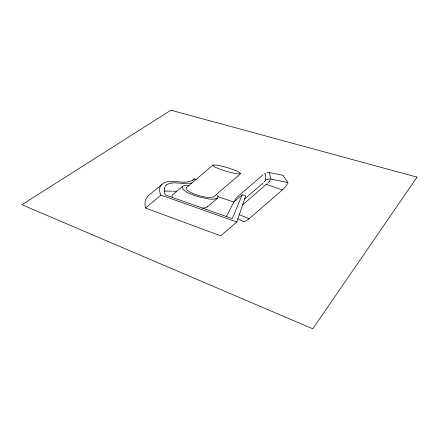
<?xml version="1.0" encoding="UTF-8"?>
<svg xmlns="http://www.w3.org/2000/svg" width="439" height="439" viewBox="0 0 439 439"><rect width="100%" height="100%" fill="white"/><g stroke="black" fill="none" stroke-linecap="round" stroke-linejoin="round"><path stroke-width="0.66" d="M164.367 188.364L164.466 192.518A38.813 21.193 -3.2 0 0 164.68 193.259L165.366 194.976L232.28 218.606L242.224 194.806L245.648 195.942L236.797 221.98L220.746 235.847L145.622 208.053C144.201 203.608 145.15 198.219 148.903 195.196L163.879 182.898A8.094 4.357 -5.2 0 1 165.695 182.201C175.002 179.397 186.262 185.648 194.307 178.903L196.019 179.469M287.929 183.058L286.162 185.944L282.952 189.445L249.187 218.671L239.282 214.66M234.25 201.649L235.787 198.626M226.376 216.52L233.811 202.039L242.224 194.806M270.303 180.242L269.733 180.95M265.54 180.434L265.282 180.747M269.59 181.12L269.145 181.625M265.112 180.95L264.821 181.28M236.028 198.335L237.982 196.348M269.184 181.587L268.69 182.125M264.766 181.34L264.498 181.631M240.545 173.756C239.447 171.232 235.172 170.727 232.78 169.449A88.085 50.595 -4.8 0 0 223.643 166.606L216.696 165.113L212.986 165.053L186.443 187.618C185.428 190.943 191.223 192.364 193.467 193.692A44.021 23.283 -2 0 0 200.157 195.942C204.497 196.815 209.458 198.56 213.722 196.721L240.545 173.756L237.296 173.839L230.634 172.489A69.505 33.529 0.2 0 1 225.794 171.144L223.264 170.337A67.776 32.755 0.1 0 1 218.99 168.806C217.157 167.725 213.497 167.248 212.888 165.119M268.465 182.366L268.202 182.64M267.214 183.628L266.857 183.963M161.996 184.111C158.682 186.762 159.05 191.684 160.915 195.081L236.797 221.98M266.605 184.188L242.613 204.87M216.257 194.554L217.92 196.469L217.782 197.978A2.607 1.465 -2.4 0 1 217.612 198.148C212.119 200.546 205.704 198.274 200.113 197.155A55.802 29.183 -1.6 0 1 191.464 194.241C185 192.48 175.748 184.446 188.94 185.494M263.164 174.689L238.179 196.167M244.644 198.905L263.274 182.86M249.16 218.699L245.972 220.943L243.65 221.706M202.533 208.102L205.381 207.746L207.203 207.032L217.601 198.159M182.492 186.438L172.368 195.075L171.929 196.107L172.286 197.418M145.622 208.053L160.915 195.081M264.305 173.828L264.629 173.608M267.367 179.271L268.02 179.117A4.374 2.354 0.9 0 1 268.756 179.024L269.469 179.002A4.357 2.343 0.9 0 1 270.94 179.15L287.924 182.558L282.952 175.298M266.934 172.582L267.949 172.478M191.892 182.981L191.613 183.03A12.204 6.459 -3.9 0 1 190.328 183.2L183.787 183.326M171.32 183.068L173.076 182.893A15.332 8.379 -5.1 0 1 174.749 182.865L181.96 183.239M164.202 191.108L164.773 191.086A20.26 11.343 -5.8 0 1 165.212 191.075L172.017 191.212M176.763 191.239L173.076 191.239M268.207 172.478L268.503 172.489A3.347 1.767 0.8 0 1 268.92 172.527L269.156 172.565M183.513 183.315L183.096 183.299M182.816 183.282L182.245 183.255M269.294 172.587L282.842 175.232M218.002 196.667L233.811 202.039M282.431 189.917L266.27 184.353M237.889 218.77L243.502 221.657M269.332 172.62L270.94 179.15M265.194 173.361L265.798 180.05A4.258 2.288 0.9 0 1 267.367 179.271M194.279 178.898A8.111 4.302 -4 0 1 192.287 180.648M207.757 206.571A3.452 1.975 -3.2 0 1 207.543 206.78M164.449 188.364A13.763 7.479 -4.7 0 1 166.326 185.099M166.452 185.077A7.562 4.088 -5 0 1 171.309 183.052M186.443 187.618A2.058 1.119 -4.1 0 1 186.756 187.404M417.05 177.126L312.787 328.806L21.95 204.728L170.903 110.194L417.05 177.126"/></g></svg>
